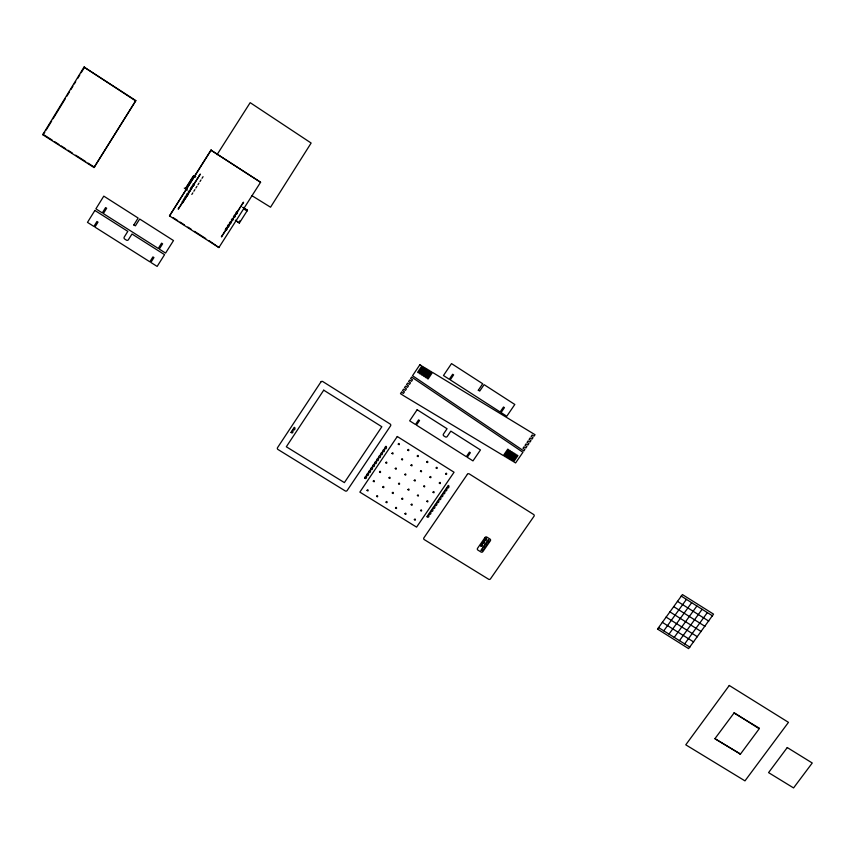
<?xml version="1.0" encoding="UTF-8"?>
<svg xmlns="http://www.w3.org/2000/svg" width="855" height="855" viewBox="0 0 855 855"><rect width="100%" height="100%" fill="white"/><g stroke="black" fill="none" stroke-linecap="round" stroke-linejoin="round"><path stroke-width="1.28" d="M185.834 196.789C184.082 196.468 187.106 198.285 186.123 196.981M187.876 193.561C186.133 193.262 189.115 195.015 188.153 193.754M194.192 184.007L194.363 184.733L193.294 184.039L192.418 186.358M185.15 196.949L184.274 199.258M192.29 187.94L191.264 187.266L190.376 189.586M759.272 728.695L740.505 754.035M183.804 200.006L182.243 202.485M189.906 190.334L188.346 192.813M188.549 192.952L190.152 190.494M715.111 738.41L734.231 712.749L758.171 728.129L759.315 728.193L733.868 712.985M247.084 210.961L243.761 208.941M242.884 207.252L247.426 210.351L243.141 207.573M235.467 220.451L239.4 222.995L235.414 220.259M42.75 134.695L84.025 67.085L135.838 100.601L94.018 167.537L42.75 134.695L44.802 132.269M46.17 130.024L51.663 121.036M53.042 118.781L65.397 98.549M66.765 96.305L69.512 91.806M70.89 89.561L72.942 86.184M74.321 83.94L75.689 81.685M77.752 78.318L79.814 74.941M81.182 72.696L84.613 67.075M94.018 167.537L135.838 100.601M260.583 182.265L210.95 150.17L169.504 215.909L218.901 247.555L260.583 182.265L210.95 150.17M218.901 247.555L209.08 240.683M186.721 188.934L185.599 188.218L193.209 176.141L194.865 177.209M186.903 186.946L194.01 175.681L195.667 176.611M187.01 186.86L188.335 184.755M188.784 184.049L189.222 183.344M189.671 182.639L190.996 180.523M191.445 179.817L191.883 179.123M192.332 178.417L194.106 175.596M211.238 149.967L169.504 215.909M187.181 193.722L186.305 196.041M184.52 199.418L186.219 197.633M188.25 194.416L187.202 196.009L186.166 195.335M190.676 189.767L192.151 187.234M192.664 186.518L194.363 184.733M191.83 194.448L192.845 192.845M193.861 191.231L194.887 189.618M195.902 188.004L196.917 186.39M197.943 184.766L198.959 183.152M199.985 181.538L201 179.924M202.026 178.3L203.052 176.686M217.052 154.648L250.173 102.664L311.135 143.042L270.543 207.209L251.851 195.624M239.4 222.995L247.49 210.245M193.262 184.017L193.989 183.868M191.231 187.245L191.948 187.106M189.19 190.483L190.259 191.167M183.088 200.156L184.156 200.84M193.316 186.379L192.279 185.653M191.285 189.607L190.238 188.88M189.244 192.835L188.207 192.108M187.234 196.03L186.518 196.169M183.141 202.507L182.532 202.656M663.769 630.83L686.437 599.376M669.016 634.1L691.674 602.689M674.242 637.37L696.9 605.992M679.469 640.641L702.126 609.294M684.684 643.901L707.342 612.597M185.599 188.218L186.828 188.848M223.7 233.661L225.175 231.171M221.669 236.846L223.144 234.356M180.501 205.873L182.019 203.383M229.803 224.096L231.288 221.595M179.742 206.44L178.182 208.919M243.333 202.261L241.762 204.719M241.292 205.467L239.721 207.925M235.157 215.075L233.597 217.533M196.03 180.64L194.459 183.12M222.941 234.227L221.381 236.675M231.801 220.879L233.404 218.463M225.688 230.455L227.291 228.039M224.972 231.042L223.412 233.49M239.25 208.673L237.679 211.132M233.843 217.683L235.446 215.268M233.126 218.271L231.555 220.729M200.113 174.164L198.542 176.654M194.705 183.28L196.276 180.8M227.687 227.248L229.29 224.822M227.013 227.847L225.442 230.305M181.773 203.223L180.213 205.702M178.396 209.048L179.945 206.579M231.085 221.466L229.514 223.925M229.044 224.662L227.483 227.109M198.071 177.402L196.5 179.892M241.965 204.858L243.579 202.421M196.703 180.02L198.317 177.562M239.924 208.064L241.57 205.66M237.882 211.26L239.453 208.802M237.198 211.869L235.638 214.327M235.841 214.466L237.444 212.029M198.745 176.793L200.316 174.302M658.521 627.549L689.878 647.149M666.056 617.075L697.423 636.751M662.294 622.312L693.651 641.955M673.612 606.58L704.969 626.33M669.828 611.827L701.196 631.546M681.179 596.053L712.546 615.889M677.395 601.322L708.752 621.115M43.423 134.524L52.326 140.22M54.549 141.641L58.995 144.495M61.218 145.916L65.664 148.77M67.887 150.191L72.333 153.045M75.668 155.183L85.682 161.595M87.905 163.027L94.574 167.302M173.244 217.704L177.722 220.579M179.956 222.011L184.445 224.886M187.801 227.045L191.157 229.193M194.523 231.352L205.724 238.524M182.104 201.78L183.141 202.453L184.017 200.134M184.285 188.1L187.309 190.056M184.135 198.563L185.172 199.226M239.646 220.911L239.945 221.253M194.01 175.681L195.571 176.686M84.025 67.085L135.368 100.698M291.042 432.491C294.013 435.067 293.201 426.581 291.053 432.459M293.03 429.477C295.969 432.042 295.242 423.663 293.03 429.445M715.004 738.72L739.447 753.479L715.047 738.806M739.404 753.65L740.312 754.174L739.415 753.565M364.625 478.095C367.511 480.628 366.827 472.291 364.625 478.095M366.613 475.134C369.435 477.721 368.89 469.245 366.613 475.134M368.612 472.174C371.359 474.749 370.942 466.392 368.612 472.142M370.6 469.213C373.55 471.704 372.748 463.506 370.61 469.149M372.598 466.253C375.495 468.775 374.747 460.524 372.609 466.178M374.586 463.282C377.45 465.815 376.809 457.543 374.597 463.25M376.585 460.311C379.502 462.886 378.744 454.443 376.585 460.311M378.583 457.34C381.597 459.84 380.667 451.579 378.583 457.307M380.582 454.368C383.457 456.923 382.751 448.608 380.593 454.304M382.58 451.397C385.391 453.962 384.846 445.615 382.591 451.365M384.59 448.426C387.433 451.013 386.834 442.548 384.59 448.426M367.062 490.428C368.847 492.437 368.152 488.184 367.062 490.385M373.272 481.205C374.96 483.289 374.469 478.96 373.282 481.162M376.574 496.306C378.263 498.347 377.825 494.062 376.585 496.263M379.502 471.971C381.298 474.012 380.486 469.694 379.502 471.928M382.784 487.104C384.526 489.124 383.97 484.913 382.805 487.019M385.733 462.715C387.486 464.789 386.909 460.396 385.733 462.715M386.054 502.163C387.721 504.247 387.219 499.951 386.065 502.12M389.014 477.892C390.692 479.912 390.329 475.711 389.025 477.795M427.051 516.773C429.958 519.241 429.157 511.108 427.051 516.741M391.985 453.439C393.824 455.448 393.065 451.173 391.996 453.385M392.274 492.993C394.005 495.002 393.45 490.802 392.285 492.897M395.256 468.647C397.041 470.667 396.367 466.392 395.256 468.604M395.512 508.009C397.361 509.997 396.474 505.765 395.512 508.009M398.259 444.14C400.087 446.171 399.371 441.811 398.259 444.14M398.505 483.791C400.343 485.736 399.552 481.622 398.516 483.695M401.508 459.392C403.207 461.486 402.758 457.051 401.508 459.392M429.039 513.866C431.871 516.367 431.241 508.116 429.05 513.823M431.038 510.937C434.019 513.406 433.09 505.22 431.038 510.937M433.025 508.02C435.847 510.51 435.281 502.291 433.025 508.02M435.024 505.102C437.685 507.624 437.439 499.373 435.024 505.07M437.023 502.174C439.748 504.696 439.32 496.466 437.023 502.142M401.732 498.85C403.549 500.838 402.78 496.605 401.732 498.807M404.736 474.568C406.339 476.63 406.146 472.409 404.757 474.482M404.949 513.844C406.713 515.822 406.061 511.643 404.96 513.748M407.771 450.115C409.588 452.113 408.829 447.913 407.782 450.029M407.963 489.68C409.641 491.689 409.246 487.5 407.974 489.584M410.999 465.334C412.847 467.322 412.046 463.068 410.999 465.291M411.159 504.696C412.944 506.716 412.131 502.451 411.17 504.653M439.021 499.245C441.768 501.757 441.362 493.549 439.032 499.181M441.02 496.317C443.852 498.807 443.264 490.674 441.03 496.253M443.018 493.388C445.786 495.921 445.316 487.692 443.029 493.324M445.028 490.46C447.742 493.004 447.379 484.732 445.028 490.428M447.026 487.521C449.837 490.054 449.281 481.782 447.037 487.489M414.205 480.478C415.925 482.541 415.38 478.169 414.205 480.478M414.344 519.648C416.161 521.625 415.38 517.414 414.344 519.648M417.261 456.078C418.982 458.12 418.48 453.802 417.272 456.036M417.39 495.547C419.185 497.525 418.405 493.41 417.4 495.451M420.457 471.255C422.317 473.243 421.483 468.989 420.457 471.255M420.564 510.531C422.327 512.54 421.643 508.287 420.564 510.531M423.631 486.367C425.384 488.408 424.743 484.08 423.631 486.367M426.72 462.021C428.483 464.03 427.895 459.798 426.741 461.935M426.795 501.393C428.622 503.339 427.885 499.16 426.795 501.351M429.894 477.165C431.7 479.174 430.941 474.91 429.894 477.165M433.036 492.234C434.821 494.265 434.116 489.915 433.036 492.234M436.157 467.952C437.984 469.961 437.151 465.665 436.157 467.952M439.299 483.054C440.87 485.127 440.678 480.841 439.299 483.011M445.562 473.862C447.133 475.946 446.983 471.618 445.573 473.809M480.713 545.918C483.502 548.397 482.851 540.264 480.713 545.885M481.119 550.278C483.919 552.672 483.31 544.742 481.13 550.225M482.701 543.032C485.394 545.511 485.009 537.389 482.712 543M483.118 547.403C485.961 549.808 485.255 541.728 483.118 547.403M484.7 540.146C487.318 542.668 487.061 534.471 484.71 540.082M485.106 544.517C487.778 546.965 487.457 538.917 485.116 544.485M487.104 541.632C489.755 544.079 489.434 536.032 487.115 541.6M657.527 629.077L688.606 648.624L713.53 614.136L682.418 594.567L657.538 629.024M133.818 224.983L135.4 225.827L139.686 219.019L173.501 240.565L165.571 253.091L159.287 249.094L162.61 243.835L161.584 243.173L158.261 248.442L103.337 213.579L106.661 208.246L105.614 207.583L102.29 212.906L95.888 208.844L103.786 196.137L138.125 218.025L133.818 224.983M478.308 390.265L479.741 391.045L484.101 384.643L514.817 404.479L506.769 416.246L501.062 412.57L504.439 407.621L503.499 407.023L500.122 411.96L450.243 379.877L453.61 374.875L452.658 374.266L449.281 379.267L443.467 375.527L451.515 363.599L482.69 383.735L478.308 390.265M229.354 223.208L230.401 223.892L231.427 222.289L230.401 221.627L229.386 223.23M231.384 220.013L232.442 220.697L233.458 219.094L232.432 218.378L231.416 220.034M94.884 210.458L87.477 222.375L93.879 226.425L96.957 221.477L98.004 222.14L94.926 227.088L149.828 261.79L152.917 256.906L153.943 257.558L150.854 262.442L157.138 266.418L164.566 254.672L131.991 234.003L128.4 239.71A1.475 1.411 35 0 1 126.401 240.127L124.734 239.069A1.475 1.411 35.1 0 1 124.242 237.081L127.823 231.363L94.884 210.458M226.329 228.018L225.314 229.61L226.329 230.273L227.345 228.67L226.329 228.018M228.36 224.822L227.345 226.425L228.371 227.077L229.386 225.485L228.36 224.822M234.473 215.236L233.458 216.839L234.484 217.501L235.499 215.898L234.473 215.182M236.525 212.04L235.499 213.632L236.525 214.295L237.54 212.703L236.514 211.976M320.882 381.982L277.544 447.646A1.389 1.336 5.4 0 0 277.971 449.484L345.249 490.93A1.368 1.315 -3.7 0 0 347.141 490.535L390.553 425.886A1.379 1.336 -7.9 0 0 390.158 424.037L322.816 381.576A1.389 1.357 5.1 0 0 320.882 381.982M323.724 390.179L286.318 446.77L344.383 482.605L381.843 426.752L323.724 390.179M401.487 392.178L400.482 393.685L404.319 396.132L503.349 455.576L507.774 449.142L508.629 449.687L504.215 456.1L505.241 456.72L509.633 450.329L510.488 450.874L506.117 457.233L507.133 457.853L511.493 451.515L512.348 452.06L508.009 458.376L509.024 458.985L513.353 452.701L514.208 453.246L509.901 459.509L510.916 460.118L515.212 453.887L516.057 454.433L511.782 460.642L512.808 461.251L517.061 455.074L517.916 455.608L513.673 461.775L515.597 462.929L522.929 452.284L411.629 377.055L410.614 378.573L412.527 379.802L411.512 381.309L409.598 380.08L408.583 381.597L410.496 382.826L409.492 384.333L407.568 383.115L406.553 384.622L408.476 385.851L407.461 387.358L405.537 386.139L404.522 387.646L406.446 388.875L405.43 390.382L403.517 389.164L402.502 390.671L404.426 391.889L403.41 393.407L401.487 392.178M419.88 364.743L412.527 375.708L523.837 450.98L524.852 449.495L523.004 448.309L524.019 446.834L525.868 448.02L526.883 446.545L525.034 445.359L526.049 443.884L527.909 445.07L528.924 443.595L527.065 442.398L528.091 440.924L529.94 442.11L530.966 440.635L529.106 439.438L530.132 437.963L531.981 439.149L533.007 437.675L531.147 436.478L532.163 435.003L534.022 436.189L535.038 434.714L432.512 372.406L428.077 379.011L427.201 378.444L431.615 371.861L430.567 371.23L426.164 377.782L425.277 377.215L429.67 370.685L428.622 370.044L424.251 376.553L423.364 375.986L427.724 369.499L426.666 368.858L422.327 375.324L421.451 374.757L425.769 368.323L424.721 367.682L420.414 374.095L419.527 373.528L423.824 367.137L422.765 366.496L418.49 372.866L417.614 372.299L421.868 365.951L419.88 364.743M397.286 436.51L359.859 492.117L416.588 527.129L454.058 472.238L397.286 436.51M417.144 409.727L409.663 420.831L415.477 424.508L418.587 419.901L419.538 420.51L416.428 425.117L466.317 456.688L469.427 452.135L470.368 452.733L467.258 457.286L472.975 460.898L480.457 449.954L450.841 431.134L447.229 436.467A1.368 1.325 -16.3 0 1 445.337 436.862L443.82 435.9A1.368 1.325 -16.1 0 1 443.446 434.073L447.069 428.74L417.144 409.727M467.375 474.311L423.909 537.827A1.347 1.282 -12.3 0 0 424.283 539.612L488.643 579.252A1.336 1.261 -17.3 0 0 490.481 578.856L533.99 516.292A1.347 1.282 -22.8 0 0 533.648 514.507L469.256 473.905A1.357 1.304 -17.9 0 0 467.375 474.311M485.02 537.496L477.539 548.322A1.336 1.272 -17.1 0 0 477.902 550.086L481.023 552.02A1.336 1.272 -17.3 0 0 482.872 551.625L490.353 540.82A1.347 1.272 -18.2 0 0 490.001 539.045L486.88 537.1A1.347 1.272 -18 0 0 485.02 537.496M729.272 685.475L685.774 744.823L744.972 780.872L788.47 722.347L729.272 685.475M787.263 747.548L768.57 772.621L793.568 787.925L812.25 763.002L787.263 747.548"/></g></svg>
